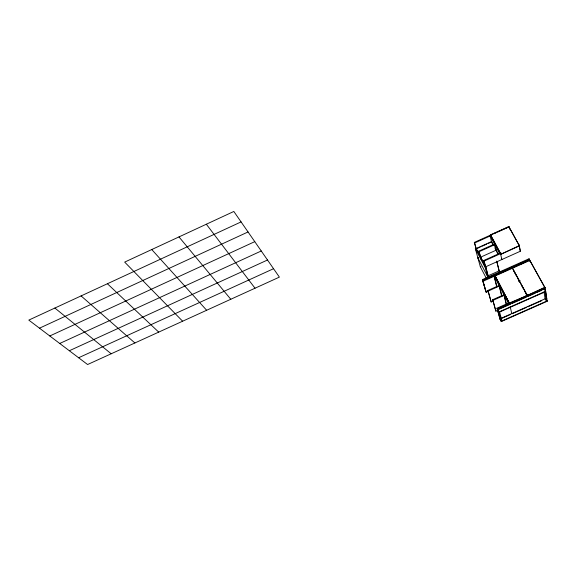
<?xml version="1.0" encoding="UTF-8"?>
<svg xmlns="http://www.w3.org/2000/svg" width="576" height="576" viewBox="0 0 576 576"><rect width="100%" height="100%" fill="white"/><g stroke="black" fill="none" stroke-linecap="round" stroke-linejoin="round"><path stroke-width="0.86" d="M241.078 221.911L28.8 320.098L87.588 364.529L279.382 277.114L233.834 211.471L124.675 262.102L182.628 321.214M39.485 328.176L248.047 231.962M49.795 335.966L254.772 241.646M59.738 343.476L261.252 250.985M69.343 350.734L267.509 259.999M78.617 357.746L273.55 268.704M492.228 234.454L490.637 235.174L490.55 234.806L508.853 226.555L519.466 245.916L500.904 254.239L490.514 235.109M476.014 248.422L475.337 248.724L485.258 267.732L487.642 276.667L488.311 276.365L485.935 267.43L475.949 248.285L474.329 242.402L508.946 226.8M493.819 233.734L496.202 232.661M497.794 231.948L502.567 229.795M504.158 229.075L508.925 226.93L508.853 226.555M476.345 249.199L474.631 242.978L490.817 235.678M508.579 227.671L509.263 227.362L509.616 229.097M477.05 248.494L480.283 247.039M481.853 246.334L486.734 244.13M488.254 243.446L491.58 241.949L490.133 235.987L499.507 253.418M480.362 256.565L478.879 251.093L494.482 244.073M479.182 251.669L494.791 244.649L496.109 250.2L480.658 257.141L478.879 251.093M477.893 257.947L478.534 257.573M485.41 266.566L483.79 260.474L500.89 252.799M488.448 277.409L484.092 261.058L500.515 253.692L501.854 259.531L501.545 258.955M500.904 254.239L519.401 245.549M486.353 278.388L480.334 266.774L480.982 266.486M485.626 266.81L520.351 251.244L519.221 245.297M485.258 267.732L485.935 267.43M488.023 275.832L499.219 270.821L498.917 270.245M488.333 276.444L487.663 276.739L477.871 257.875M488.542 291.269L486.209 292.313L482.378 279.626L529.056 258.754L529.387 259.358L482.695 280.231L485.899 291.708L487.454 291.017M495.338 275.011L482.803 280.62L486.209 292.313M528.746 260.078L529.459 259.762L544.997 287.662L546.718 298.85L546.372 298.231M494.971 275.623L509.45 303.35L494.971 275.623L529.69 260.107L544.874 287.626M483.113 281.225L494.237 276.257L496.858 286.603M495.058 275.969L499.169 274.14M499.601 273.967L505.735 271.202M506.11 271.058L521.107 264.334M521.568 264.146L528.97 260.82M493.531 300.96L491.184 302.004L487.865 290.455L499.068 285.458M491.184 302.004L488.189 291.074L499.392 286.078L501.926 296.287M518.486 281.304L520.099 280.591M498.24 310.097L495.878 311.148L492.646 299.736L503.928 294.718L506.376 304.798M495.878 311.148L492.97 300.362L504.252 295.344L506.491 304.574M497.002 308.182L500.148 319.471L497.002 308.182L509.803 302.501M526.054 295.286L527.666 294.566M509.371 303.012L527.054 295.538L524.945 291.643M512.302 268.265L512.222 267.912L527.22 295.466L544.824 287.28M497.326 308.815L544.997 287.662M497.606 309.881L498.881 312.35L545.717 291.578L544.306 288.792L497.52 309.55L498.794 312.026L501.307 321.559L547.2 301.248L545.666 291.233L498.794 312.026M498.427 309.514L510.732 304.056M512.374 303.329L526.313 297.144M527.954 296.417L535.334 293.141M536.976 292.414L541.901 290.225M543.629 289.454L544.306 288.792M500.789 318.442L545.818 298.505M501.696 318.398L510.689 314.41M512.33 313.69L526.234 307.526M527.868 306.806L541.778 300.643M501.228 321.242L547.15 300.917M54.871 308.038L111.19 353.772M81.079 295.913L134.892 342.965M107.41 283.738L158.71 332.114M151.754 249.545L206.647 310.262M178.978 236.916L230.782 299.261M206.338 224.23L255.031 288.216M508.925 226.93L519.466 245.916M520.351 251.244L518.897 244.714M546.199 299.441L547.2 301.248M527.148 295.121L512.381 267.84L512.46 268.193M513.569 270.605L516.096 275.278M517.356 277.618L519.89 282.29M521.15 284.63L523.26 288.526M490.55 234.806L500.825 253.886M493.178 244.742L491.494 241.596L476.15 248.508L485.23 265.882M494.87 247.896L498.247 254.189M491.58 241.949L493.265 245.095M495.799 249.818L498.326 254.542M494.626 275.328L509.407 303.458M508.349 303.142L493.913 275.645L496.764 286.862M474.329 242.402L474.631 242.978M483.79 260.474L484.092 261.058M482.378 279.626L482.695 280.231M487.865 290.455L488.189 291.074M492.646 299.736L492.97 300.362M500.681 318.492L501.934 320.926L499.608 312.034M499.975 318.802L501.307 321.559M475.337 248.724L480.334 266.774M480.845 257.832L481.536 260.366M480.55 257.256L481.003 258.948M499.277 286.308L501.602 295.675M499.608 272.419L496.714 261.115L498.996 270.583M494.669 244.865L495.799 249.624M510.192 306.778L511.754 313.416M529.69 260.107L529.754 260.467M529.459 259.762L529.754 261.418M529.056 258.754L529.358 260.474M544.032 292.01L545.098 298.822L546.437 301.234L544.99 291.902M544.644 287.028L545.443 292.205M545.71 293.926L545.976 295.646"/></g></svg>
